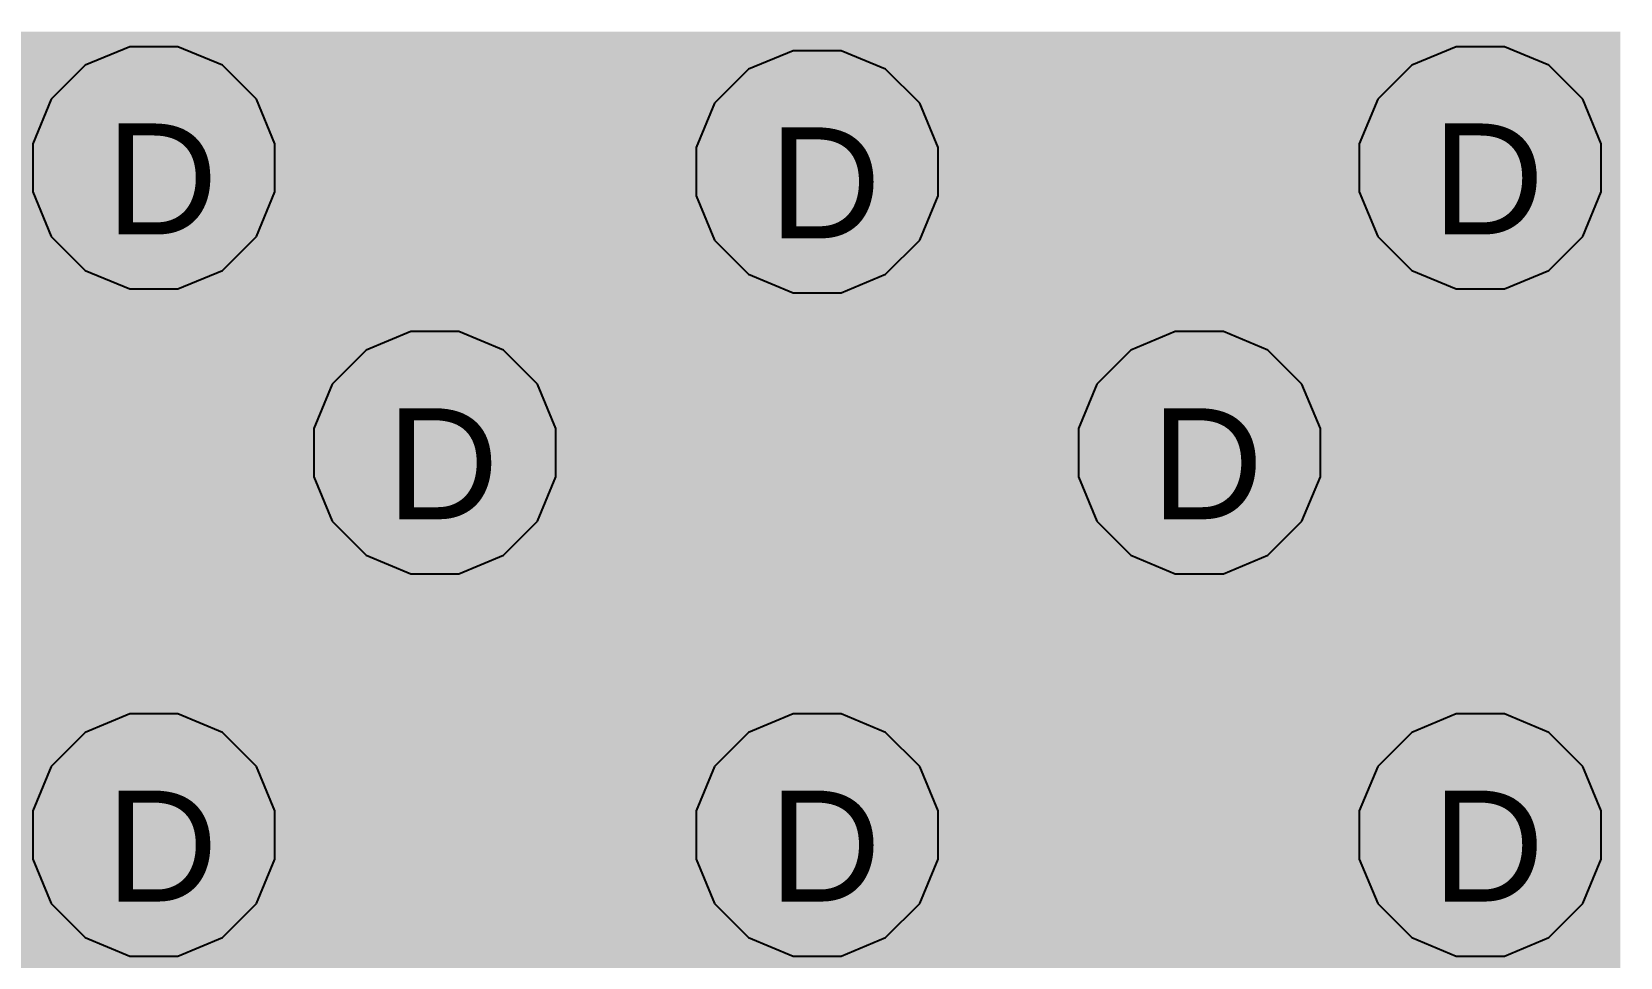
# Model space of a CAD drawing. Header units: inches. Extents: x 0 to 5401, y 0 to 5414.
# Drawn here: x 110.59 to 117.86, y 60.92 to 65.16 of the extents above; entities that cross this region are included whole.
import ezdxf

# ---------------------------------------------------------------- set-up
doc = ezdxf.new("R2010")
doc.units = ezdxf.units.IN
for name, color, linetype in [('Bottom Layer', 5, 'Continuous'), ('Bottom Solder', 6, 'Continuous'), ('Drill Drawing', 1, 'Continuous'), ('Layer 1', 16, 'Continuous'), ('Layer 2', 76, 'Continuous'), ('Top Layer', 1, 'Continuous'), ('Top Paste', 8, 'Continuous'), ('Top Solder', 216, 'Continuous'), ('Via Holes', 16, 'Continuous')]:
    doc.layers.add(name, color=color, linetype=linetype)
doc.styles.add('Arial', font='', dxfattribs={"height": 0.2})
doc.styles.get('Arial').set_extended_font_data('Arial')

# ---------------------------------------------------------------- blocks, each defined once
blk = doc.blocks.new('QFN_64_EP_9_9__11')
at = {"layer": 'Top Layer'}
blk.add_hatch(color=1, dxfattribs=at).paths.add_polyline_path([(3.575, -3.575), (-3.575, -3.575), (-3.575, 3.575), (3.575, 3.575)])
at = {"layer": 'Top Paste'}
blk.add_hatch(color=8, dxfattribs=at).paths.add_polyline_path([(3.575, -3.575), (-3.575, -3.575), (-3.575, 3.575), (3.575, 3.575)])
at = {"layer": 'Top Solder'}
blk.add_hatch(color=216, dxfattribs=at).paths.add_polyline_path([(3.6766, -3.6766), (-3.6766, -3.6766), (-3.6766, 3.6766), (3.6766, 3.6766)])

msp = doc.modelspace()

# ---------------------------------------------------------------- hatches: boundary and pattern name
at = {"layer": 'Bottom Layer'}
h = msp.add_hatch(color=5, dxfattribs=at)
edge = h.paths.add_edge_path()
edge.add_arc((111.149, 64.5348), 0.3, 0, 360)
h = msp.add_hatch(color=5, dxfattribs=at)
edge = h.paths.add_edge_path()
edge.add_arc((114.185, 64.517), 0.3, 0, 360)
h = msp.add_hatch(color=5, dxfattribs=at)
edge = h.paths.add_edge_path()
edge.add_arc((117.221, 64.5348), 0.3, 0, 360)
h = msp.add_hatch(color=5, dxfattribs=at)
edge = h.paths.add_edge_path()
edge.add_arc((112.435, 63.231), 0.3, 0, 360)
h = msp.add_hatch(color=5, dxfattribs=at)
edge = h.paths.add_edge_path()
edge.add_arc((115.935, 63.231), 0.3, 0, 360)
h = msp.add_hatch(color=5, dxfattribs=at)
edge = h.paths.add_edge_path()
edge.add_arc((111.149, 61.481), 0.3, 0, 360)
h = msp.add_hatch(color=5, dxfattribs=at)
edge = h.paths.add_edge_path()
edge.add_arc((114.185, 61.481), 0.3, 0, 360)
h = msp.add_hatch(color=5, dxfattribs=at)
edge = h.paths.add_edge_path()
edge.add_arc((117.221, 61.481), 0.3, 0, 360)
at = {"layer": 'Bottom Solder'}
h = msp.add_hatch(color=6, dxfattribs=at)
edge = h.paths.add_edge_path()
edge.add_arc((111.149, 64.5348), 0.4016, 0, 360)
h = msp.add_hatch(color=6, dxfattribs=at)
edge = h.paths.add_edge_path()
edge.add_arc((117.221, 64.5348), 0.4016, 0, 360)
h = msp.add_hatch(color=6, dxfattribs=at)
edge = h.paths.add_edge_path()
edge.add_arc((114.185, 64.517), 0.4016, 0, 360)
h = msp.add_hatch(color=6, dxfattribs=at)
edge = h.paths.add_edge_path()
edge.add_arc((112.435, 63.231), 0.4016, 0, 360)
h = msp.add_hatch(color=6, dxfattribs=at)
edge = h.paths.add_edge_path()
edge.add_arc((115.935, 63.231), 0.4016, 0, 360)
h = msp.add_hatch(color=6, dxfattribs=at)
edge = h.paths.add_edge_path()
edge.add_arc((111.149, 61.481), 0.4016, 0, 360)
h = msp.add_hatch(color=6, dxfattribs=at)
edge = h.paths.add_edge_path()
edge.add_arc((114.185, 61.481), 0.4016, 0, 360)
h = msp.add_hatch(color=6, dxfattribs=at)
edge = h.paths.add_edge_path()
edge.add_arc((117.221, 61.481), 0.4016, 0, 360)
at = {"layer": 'Layer 1'}
h = msp.add_hatch(color=16, dxfattribs=at)
edge = h.paths.add_edge_path()
edge.add_arc((111.149, 64.5348), 0.3, 0, 360)
h = msp.add_hatch(color=16, dxfattribs=at)
edge = h.paths.add_edge_path()
edge.add_arc((114.185, 64.517), 0.3, 0, 360)
h = msp.add_hatch(color=16, dxfattribs=at)
edge = h.paths.add_edge_path()
edge.add_arc((117.221, 64.5348), 0.3, 0, 360)
h = msp.add_hatch(color=16, dxfattribs=at)
edge = h.paths.add_edge_path()
edge.add_arc((112.435, 63.231), 0.3, 0, 360)
h = msp.add_hatch(color=16, dxfattribs=at)
edge = h.paths.add_edge_path()
edge.add_arc((115.935, 63.231), 0.3, 0, 360)
h = msp.add_hatch(color=16, dxfattribs=at)
edge = h.paths.add_edge_path()
edge.add_arc((111.149, 61.481), 0.3, 0, 360)
h = msp.add_hatch(color=16, dxfattribs=at)
edge = h.paths.add_edge_path()
edge.add_arc((114.185, 61.481), 0.3, 0, 360)
h = msp.add_hatch(color=16, dxfattribs=at)
edge = h.paths.add_edge_path()
edge.add_arc((117.221, 61.481), 0.3, 0, 360)
at = {"layer": 'Layer 2'}
h = msp.add_hatch(color=76, dxfattribs=at)
edge = h.paths.add_edge_path()
edge.add_arc((111.149, 64.5348), 0.3, 0, 360)
h = msp.add_hatch(color=76, dxfattribs=at)
edge = h.paths.add_edge_path()
edge.add_arc((114.185, 64.517), 0.3, 0, 360)
h = msp.add_hatch(color=76, dxfattribs=at)
edge = h.paths.add_edge_path()
edge.add_arc((117.221, 64.5348), 0.3, 0, 360)
h = msp.add_hatch(color=76, dxfattribs=at)
edge = h.paths.add_edge_path()
edge.add_arc((112.435, 63.231), 0.3, 0, 360)
h = msp.add_hatch(color=76, dxfattribs=at)
edge = h.paths.add_edge_path()
edge.add_arc((115.935, 63.231), 0.3, 0, 360)
h = msp.add_hatch(color=76, dxfattribs=at)
edge = h.paths.add_edge_path()
edge.add_arc((111.149, 61.481), 0.3, 0, 360)
h = msp.add_hatch(color=76, dxfattribs=at)
edge = h.paths.add_edge_path()
edge.add_arc((114.185, 61.481), 0.3, 0, 360)
h = msp.add_hatch(color=76, dxfattribs=at)
edge = h.paths.add_edge_path()
edge.add_arc((117.221, 61.481), 0.3, 0, 360)
at = {"layer": 'Top Layer'}
h = msp.add_hatch(color=1, dxfattribs=at)
edge = h.paths.add_edge_path()
edge.add_arc((111.149, 64.5348), 0.3, 0, 360)
h = msp.add_hatch(color=1, dxfattribs=at)
edge = h.paths.add_edge_path()
edge.add_arc((114.185, 64.517), 0.3, 0, 360)
h = msp.add_hatch(color=1, dxfattribs=at)
edge = h.paths.add_edge_path()
edge.add_arc((117.221, 64.5348), 0.3, 0, 360)
h = msp.add_hatch(color=1, dxfattribs=at)
edge = h.paths.add_edge_path()
edge.add_arc((112.435, 63.231), 0.3, 0, 360)
h = msp.add_hatch(color=1, dxfattribs=at)
edge = h.paths.add_edge_path()
edge.add_arc((115.935, 63.231), 0.3, 0, 360)
h = msp.add_hatch(color=1, dxfattribs=at)
edge = h.paths.add_edge_path()
edge.add_arc((111.149, 61.481), 0.3, 0, 360)
h = msp.add_hatch(color=1, dxfattribs=at)
edge = h.paths.add_edge_path()
edge.add_arc((114.185, 61.481), 0.3, 0, 360)
h = msp.add_hatch(color=1, dxfattribs=at)
edge = h.paths.add_edge_path()
edge.add_arc((117.221, 61.481), 0.3, 0, 360)
at = {"layer": 'Top Solder'}
h = msp.add_hatch(color=216, dxfattribs=at)
edge = h.paths.add_edge_path()
edge.add_arc((111.149, 64.5348), 0.4016, 0, 360)
h = msp.add_hatch(color=216, dxfattribs=at)
edge = h.paths.add_edge_path()
edge.add_arc((117.221, 64.5348), 0.4016, 0, 360)
h = msp.add_hatch(color=216, dxfattribs=at)
edge = h.paths.add_edge_path()
edge.add_arc((114.185, 64.517), 0.4016, 0, 360)
h = msp.add_hatch(color=216, dxfattribs=at)
edge = h.paths.add_edge_path()
edge.add_arc((112.435, 63.231), 0.4016, 0, 360)
h = msp.add_hatch(color=216, dxfattribs=at)
edge = h.paths.add_edge_path()
edge.add_arc((115.935, 63.231), 0.4016, 0, 360)
h = msp.add_hatch(color=216, dxfattribs=at)
edge = h.paths.add_edge_path()
edge.add_arc((111.149, 61.481), 0.4016, 0, 360)
h = msp.add_hatch(color=216, dxfattribs=at)
edge = h.paths.add_edge_path()
edge.add_arc((114.185, 61.481), 0.4016, 0, 360)
h = msp.add_hatch(color=216, dxfattribs=at)
edge = h.paths.add_edge_path()
edge.add_arc((117.221, 61.481), 0.4016, 0, 360)
at = {"layer": 'Via Holes'}
h = msp.add_hatch(color=7, dxfattribs=at)
edge = h.paths.add_edge_path()
edge.add_arc((111.149, 64.5348), 0.15, 0, 360)
h = msp.add_hatch(color=7, dxfattribs=at)
edge = h.paths.add_edge_path()
edge.add_arc((114.185, 64.517), 0.15, 0, 360)
h = msp.add_hatch(color=7, dxfattribs=at)
edge = h.paths.add_edge_path()
edge.add_arc((117.221, 64.5348), 0.15, 0, 360)
h = msp.add_hatch(color=7, dxfattribs=at)
edge = h.paths.add_edge_path()
edge.add_arc((112.435, 63.231), 0.15, 0, 360)
h = msp.add_hatch(color=7, dxfattribs=at)
edge = h.paths.add_edge_path()
edge.add_arc((115.935, 63.231), 0.15, 0, 360)
h = msp.add_hatch(color=7, dxfattribs=at)
edge = h.paths.add_edge_path()
edge.add_arc((111.149, 61.481), 0.15, 0, 360)
h = msp.add_hatch(color=7, dxfattribs=at)
edge = h.paths.add_edge_path()
edge.add_arc((114.185, 61.481), 0.15, 0, 360)
h = msp.add_hatch(color=7, dxfattribs=at)
edge = h.paths.add_edge_path()
edge.add_arc((117.221, 61.481), 0.15, 0, 360)

# ---------------------------------------------------------------- linework, layer by layer
at = {"layer": 'Layer 2'}
for p, q in [((111.0388, 65.0888), (110.8352, 65.0045)), ((111.2592, 65.0888), (111.0388, 65.0888)), ((111.4628, 65.0045), (111.2592, 65.0888)), ((117.1108, 65.0888), (116.9072, 65.0045)), ((117.3312, 65.0888), (117.1108, 65.0888)), ((117.5348, 65.0045), (117.3312, 65.0888)), ((114.0748, 65.071), (113.8712, 64.9867)), ((114.2952, 65.071), (114.0748, 65.071)), ((114.4988, 64.9867), (114.2952, 65.071)), ((110.8352, 65.0045), (110.6794, 64.8486)), ((111.6187, 64.8486), (111.4628, 65.0045)), ((113.8712, 64.9867), (113.7154, 64.8308)), ((114.6547, 64.8308), (114.4988, 64.9867)), ((116.9072, 65.0045), (116.7514, 64.8486)), ((117.6907, 64.8486), (117.5348, 65.0045)), ((110.6794, 64.8486), (110.595, 64.645)), ((111.703, 64.645), (111.6187, 64.8486)), ((113.7154, 64.8308), (113.631, 64.6272)), ((114.739, 64.6272), (114.6547, 64.8308)), ((116.7514, 64.8486), (116.667, 64.645)), ((117.775, 64.645), (117.6907, 64.8486)), ((110.595, 64.645), (110.595, 64.4246)), ((111.703, 64.4246), (111.703, 64.645)), ((116.667, 64.645), (116.667, 64.4246)), ((117.775, 64.4246), (117.775, 64.645)), ((113.631, 64.6272), (113.631, 64.4068)), ((114.739, 64.4068), (114.739, 64.6272)), ((110.595, 64.4246), (110.6794, 64.221)), ((111.6187, 64.221), (111.703, 64.4246)), ((113.631, 64.4068), (113.7154, 64.2032)), ((114.6547, 64.2032), (114.739, 64.4068)), ((116.667, 64.4246), (116.7514, 64.221)), ((117.6907, 64.221), (117.775, 64.4246)), ((110.6794, 64.221), (110.8352, 64.0652)), ((111.4628, 64.0652), (111.6187, 64.221)), ((116.7514, 64.221), (116.9072, 64.0652)), ((117.5348, 64.0652), (117.6907, 64.221)), ((113.7154, 64.2032), (113.8712, 64.0474)), ((114.4988, 64.0474), (114.6547, 64.2032)), ((110.8352, 64.0652), (111.0388, 63.9808)), ((111.2592, 63.9808), (111.4628, 64.0652)), ((116.9072, 64.0652), (117.1108, 63.9808)), ((117.3312, 63.9808), (117.5348, 64.0652)), ((113.8712, 64.0474), (114.0748, 63.963)), ((114.2952, 63.963), (114.4988, 64.0474)), ((111.0388, 63.9808), (111.2592, 63.9808)), ((114.0748, 63.963), (114.2952, 63.963)), ((117.1108, 63.9808), (117.3312, 63.9808)), ((112.3248, 63.785), (112.1212, 63.7007)), ((112.5452, 63.785), (112.3248, 63.785)), ((112.7488, 63.7007), (112.5452, 63.785)), ((115.8248, 63.785), (115.6212, 63.7007)), ((116.0452, 63.785), (115.8248, 63.785)), ((116.2488, 63.7007), (116.0452, 63.785)), ((112.1212, 63.7007), (111.9654, 63.5448)), ((112.9047, 63.5448), (112.7488, 63.7007)), ((115.6212, 63.7007), (115.4654, 63.5448)), ((116.4047, 63.5448), (116.2488, 63.7007)), ((111.9654, 63.5448), (111.881, 63.3412)), ((112.989, 63.3412), (112.9047, 63.5448)), ((115.4654, 63.5448), (115.381, 63.3412)), ((116.489, 63.3412), (116.4047, 63.5448)), ((111.881, 63.3412), (111.881, 63.1208)), ((112.989, 63.1208), (112.989, 63.3412)), ((115.381, 63.3412), (115.381, 63.1208)), ((116.489, 63.1208), (116.489, 63.3412)), ((111.881, 63.1208), (111.9654, 62.9172)), ((112.9047, 62.9172), (112.989, 63.1208)), ((115.381, 63.1208), (115.4654, 62.9172)), ((116.4047, 62.9172), (116.489, 63.1208)), ((111.9654, 62.9172), (112.1212, 62.7614)), ((112.7488, 62.7614), (112.9047, 62.9172)), ((115.4654, 62.9172), (115.6212, 62.7614)), ((116.2488, 62.7614), (116.4047, 62.9172)), ((112.1212, 62.7614), (112.3248, 62.677)), ((112.5452, 62.677), (112.7488, 62.7614)), ((115.6212, 62.7614), (115.8248, 62.677)), ((116.0452, 62.677), (116.2488, 62.7614)), ((112.3248, 62.677), (112.5452, 62.677)), ((115.8248, 62.677), (116.0452, 62.677)), ((111.0388, 62.035), (110.8352, 61.9507)), ((111.2592, 62.035), (111.0388, 62.035)), ((111.4628, 61.9507), (111.2592, 62.035)), ((114.0748, 62.035), (113.8712, 61.9507)), ((114.2952, 62.035), (114.0748, 62.035)), ((114.4988, 61.9507), (114.2952, 62.035)), ((117.1108, 62.035), (116.9072, 61.9507)), ((117.3312, 62.035), (117.1108, 62.035)), ((117.5348, 61.9507), (117.3312, 62.035)), ((110.8352, 61.9507), (110.6794, 61.7948)), ((111.6187, 61.7948), (111.4628, 61.9507)), ((113.8712, 61.9507), (113.7154, 61.7948)), ((114.6547, 61.7948), (114.4988, 61.9507)), ((116.9072, 61.9507), (116.7514, 61.7948)), ((117.6907, 61.7948), (117.5348, 61.9507)), ((110.6794, 61.7948), (110.595, 61.5912)), ((111.703, 61.5912), (111.6187, 61.7948)), ((113.7154, 61.7948), (113.631, 61.5912)), ((114.739, 61.5912), (114.6547, 61.7948)), ((116.7514, 61.7948), (116.667, 61.5912)), ((117.775, 61.5912), (117.6907, 61.7948)), ((110.595, 61.5912), (110.595, 61.3708)), ((111.703, 61.3708), (111.703, 61.5912)), ((113.631, 61.5912), (113.631, 61.3708)), ((114.739, 61.3708), (114.739, 61.5912)), ((116.667, 61.5912), (116.667, 61.3708)), ((117.775, 61.3708), (117.775, 61.5912)), ((110.595, 61.3708), (110.6794, 61.1672)), ((111.6187, 61.1672), (111.703, 61.3708)), ((113.631, 61.3708), (113.7154, 61.1672)), ((114.6547, 61.1672), (114.739, 61.3708)), ((116.667, 61.3708), (116.7514, 61.1672)), ((117.6907, 61.1672), (117.775, 61.3708)), ((110.6794, 61.1672), (110.8352, 61.0114)), ((111.4628, 61.0114), (111.6187, 61.1672)), ((113.7154, 61.1672), (113.8712, 61.0114)), ((114.4988, 61.0114), (114.6547, 61.1672)), ((116.7514, 61.1672), (116.9072, 61.0114)), ((117.5348, 61.0114), (117.6907, 61.1672)), ((110.8352, 61.0114), (111.0388, 60.927)), ((111.2592, 60.927), (111.4628, 61.0114)), ((113.8712, 61.0114), (114.0748, 60.927)), ((114.2952, 60.927), (114.4988, 61.0114)), ((116.9072, 61.0114), (117.1108, 60.927)), ((117.3312, 60.927), (117.5348, 61.0114)), ((111.0388, 60.927), (111.2592, 60.927)), ((114.0748, 60.927), (114.2952, 60.927)), ((117.1108, 60.927), (117.3312, 60.927))]:
    msp.add_line(p, q, dxfattribs=at)

# ---------------------------------------------------------------- block references
msp.add_blockref('QFN_64_EP_9_9__11', (114.185, 61.481))

# ---------------------------------------------------------------- texts
at = {"layer": 'Drill Drawing', "style": 'Arial'}
for p in [(110.9289, 64.2301), (113.9649, 64.2123), (117.0009, 64.2301), (112.2149, 62.9263), (115.7149, 62.9263), (110.9289, 61.1763), (113.9649, 61.1763), (117.0009, 61.1763)]:
    msp.add_text('D', height=0.508, dxfattribs=at).set_placement(p)

doc.saveas('drawing.dxf')
